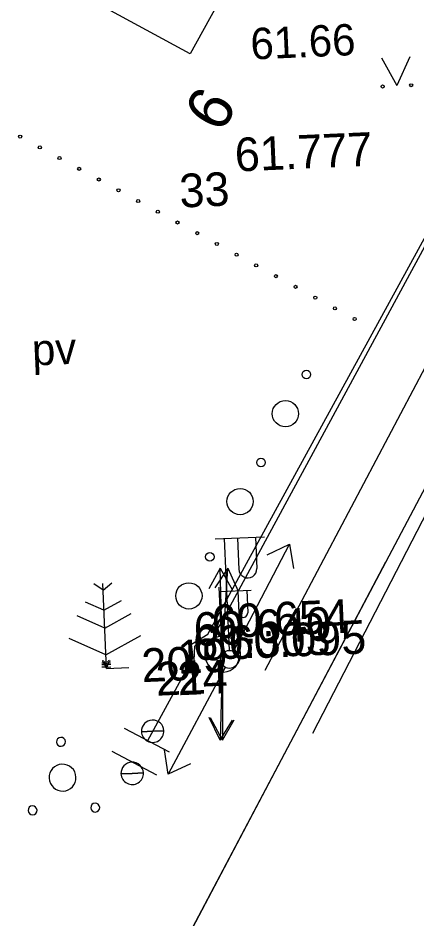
# Model space of a CAD drawing. Extents: x 642106 to 642351, y 6456946 to 6457148.
# Drawn here: x 642106.69 to 642115.61, y 6457055.51 to 6457075.66 of the extents above; entities that cross this region are included whole.
import ezdxf

# ---------------------------------------------------------------- set-up
doc = ezdxf.new("R2010")
doc.units = 0
for name, color, linetype in [('Level 11', 7, 'Continuous'), ('Level 12', 7, 'Continuous'), ('Level 13', 7, 'Continuous'), ('Level 17', 7, 'Continuous'), ('Level 20', 7, 'Continuous'), ('Level 4', 7, 'Continuous'), ('Level 5', 7, 'Continuous'), ('Level 6', 7, 'Continuous'), ('Level 63', 7, 'Continuous'), ('Level 7', 7, 'Continuous'), ('Level 8', 7, 'Continuous'), ('Level 9', 7, 'Continuous'), ('PUUDPQQSAD', 7, 'Continuous')]:
    doc.layers.add(name, color=color, linetype=linetype)

# ---------------------------------------------------------------- blocks, each defined once
blk = doc.blocks.new('LP13')
at = {"layer": 'Level 11'}
for p, q in [((-10, 400), (-10, 1500)), ((-10, 1400), (700, 1400)), ((400, 1400), (400, 900)), ((600, 1400), (600, 900))]:
    blk.add_line(p, q, dxfattribs=at)
for centre, radius, start, end in [((500, 900), 100, 180, 0), ((0, 0), 400, 90, 270), ((0, 0), 400, 270, 90)]:
    blk.add_arc(centre, radius, start, end, dxfattribs=at)
blk = doc.blocks.new('BH')
at = {"layer": 'Level 7'}
for centre, radius in [((0, 0), 293), ((990, 0), 95.9)]:
    blk.add_circle(centre, radius, dxfattribs=at)
blk = doc.blocks.new('KMURU2')
at = {"layer": 'Level 6'}
for p in [(-318, 628), (318, 628), (0, 0), (0, 0)]:
    blk.add_line(p, (0, 0), dxfattribs=at)
for centre in [(-318, -8), (318, -8)]:
    blk.add_circle(centre, 34.5, dxfattribs=at)
blk = doc.blocks.new('AAP2')
at = {"layer": 'Level 6'}
blk.add_circle((0, 0), 34.5, dxfattribs=at)
blk = doc.blocks.new('PM5')
at = {"layer": 'Level 11'}
for p, q in [((0, 0), (-250, 0)), ((-250, 0), (0, 0)), ((250, 0), (0, 0)), ((0, 0), (250, 0))]:
    blk.add_line(p, q, dxfattribs=at)
for start, end in [(0, 180), (180, 0)]:
    blk.add_arc((0, 0), 250, start, end, dxfattribs=at)
blk = doc.blocks.new('BP')
at = {"layer": 'Level 7'}
for centre, radius, start, end in [((-2, 783), 100, 90, 270), ((-2, 783), 100, 270, 90), ((-2, -17), 300, 90, 270), ((-2, -17), 300, 270, 90), ((-702, -717), 100, 90, 270), ((-702, -717), 100, 270, 90), ((698, -717), 100, 90, 270), ((698, -717), 100, 270, 90)]:
    blk.add_arc(centre, radius, start, end, dxfattribs=at)
blk = doc.blocks.new('BM2')
at = {"layer": 'PUUDPQQSAD'}
for p, q in [((-35, 83), (-102, 87)), ((-12, 28), (-101, 34)), ((-50, 120), (-95, 123)), ((-68, 161), (-92, 167)), ((0, 0), (-74, 175)), ((-68, 161), (-55, 183)), ((-50, 120), (-21, 154)), ((12, 27), (-45, 96)), ((-35, 83), (9, 134)), ((-12, 28), (47, 96)), ((36, 82), (-7, 134)), ((0, 0), (76, 174)), ((0, 0), (50, 0)), ((12, 27), (101, 32)), ((52, 119), (24, 153)), ((36, 82), (103, 86)), ((52, 119), (97, 121)), ((70, 160), (58, 182)), ((70, 160), (95, 166))]:
    blk.add_line(p, q, dxfattribs=at)
blk = doc.blocks.new('LP14')
at = {"layer": 'Level 12'}
for p, q in [((-10, 400), (-10, 1500)), ((-10, 1400), (700, 1400)), ((400, 1400), (400, 900)), ((600, 1400), (600, 900))]:
    blk.add_line(p, q, dxfattribs=at)
for centre, radius, start, end in [((500, 900), 100, 180, 0), ((0, 0), 400, 90, 270), ((0, 0), 400, 270, 90)]:
    blk.add_arc(centre, radius, start, end, dxfattribs=at)
blk = doc.blocks.new('BH0')
at = {"layer": 'Level 7'}
for centre, radius in [((0, 0), 293), ((990, 0), 95.9)]:
    blk.add_circle(centre, radius, dxfattribs=at)
blk = doc.blocks.new('KMURU4')
at = {"layer": 'Level 6'}
for p in [(-318, 628), (318, 628), (0, 0), (0, 0)]:
    blk.add_line(p, (0, 0), dxfattribs=at)
for centre in [(-318, -8), (318, -8)]:
    blk.add_circle(centre, 34.5, dxfattribs=at)
blk = doc.blocks.new('AAP3')
at = {"layer": 'Level 6'}
blk.add_circle((0, 0), 34.5, dxfattribs=at)
blk = doc.blocks.new('PM6')
at = {"layer": 'Level 12'}
for p, q in [((0, 0), (-250, 0)), ((-250, 0), (0, 0)), ((250, 0), (0, 0)), ((0, 0), (250, 0))]:
    blk.add_line(p, q, dxfattribs=at)
for start, end in [(0, 180), (180, 0)]:
    blk.add_arc((0, 0), 250, start, end, dxfattribs=at)
blk = doc.blocks.new('BP0')
at = {"layer": 'Level 7'}
for centre, radius, start, end in [((-2, 783), 100, 90, 270), ((-2, 783), 100, 270, 90), ((-2, -17), 300, 90, 270), ((-2, -17), 300, 270, 90), ((-702, -717), 100, 90, 270), ((-702, -717), 100, 270, 90), ((698, -717), 100, 90, 270), ((698, -717), 100, 270, 90)]:
    blk.add_arc(centre, radius, start, end, dxfattribs=at)
blk = doc.blocks.new('BM3')
at = {"layer": 'Level 7'}
for p, q in [((0, 1750), (-200, 1900)), ((0, 0), (0, 1900)), ((0, 1750), (200, 1900)), ((0, 1300), (-400, 1500)), ((0, 1300), (400, 1500)), ((0, 900), (-600, 1200)), ((0, 900), (600, 1200)), ((0, 300), (-800, 700)), ((0, 300), (800, 700)), ((0, 0), (500, 0))]:
    blk.add_line(p, q, dxfattribs=at)
blk = doc.blocks.new('KVPOS3')
at = {"layer": 'Level 17'}
for p, q in [((-200, 2700), (900, 2700)), ((0, 2700), (0, 200)), ((300, 2700), (300, 2000)), ((700, 2700), (700, 2000))]:
    blk.add_line(p, q, dxfattribs=at)
blk.add_circle((0, 0), 200, dxfattribs=at)
blk.add_arc((500, 2000), 200, 179.9393, 0.0607, dxfattribs=at)
blk = doc.blocks.new('KMNOL3')
at = {"layer": 'Level 11'}
for p, q in [((2461, 331), (2900, 0)), ((200, 0), (2900, 0)), ((2900, 0), (2461, -331))]:
    blk.add_line(p, q, dxfattribs=at)
blk.add_circle((0, 0), 200, dxfattribs=at)

msp = doc.modelspace()

# ---------------------------------------------------------------- linework, layer by layer
at = {"layer": 'Level 11'}
for p, q in [((642111.208, 6457063.357), (642110.958, 6457062.89)), ((642111.264, 6457061.432), (642111.208, 6457063.357)), ((642111.208, 6457063.357), (642111.485, 6457062.862)), ((642111.264, 6457061.432), (642111.258, 6457059.506)), ((642111.258, 6457059.506), (642110.996, 6457060.01)), ((642111.258, 6457059.506), (642111.522, 6457059.965))]:
    msp.add_line(p, q, dxfattribs=at)
at = {"layer": 'Level 12'}
for p, q in [((642111.378, 6457063.356), (642111.088, 6457062.912)), ((642111.264, 6457061.432), (642111.378, 6457063.356)), ((642111.378, 6457063.356), (642111.611, 6457062.838)), ((642111.264, 6457061.432), (642111.211, 6457059.506)), ((642111.211, 6457059.506), (642110.962, 6457060.016)), ((642111.211, 6457059.506), (642111.487, 6457059.959))]:
    msp.add_line(p, q, dxfattribs=at)
at = {"layer": 'Level 20'}
for p, q in [((642122.565, 6457083.112), (642111.034, 6457061.779)), ((642110.634, 6457061.608), (642110.62, 6457061.291)), ((642111.034, 6457061.779), (642110.634, 6457061.608))]:
    msp.add_line(p, q, dxfattribs=at)
at = {"layer": 'Level 4'}
for p, q in [((642110.935, 6457061.878), (642122.556, 6457083.16)), ((642110.941, 6457061.61), (642110.941, 6457061.61)), ((642109.592, 6457059.498), (642110.604, 6457061.359)), ((642109.065, 6457059.776), (642110.066, 6457059.248)), ((642108.786, 6457059.265), (642109.787, 6457058.737))]:
    msp.add_line(p, q, dxfattribs=at)
msp.add_lwpolyline([(642110.604, 6457061.359), (642110.565, 6457061.655), (642110.935, 6457061.878)], dxfattribs=at)
at = {"layer": 'Level 5'}
for p, q in [((642126.9, 6457086.236), (642108.735, 6457051.793)), ((642126.9, 6457086.236), (642108.735, 6457051.793)), ((642126.654, 6457085.637), (642113.275, 6457059.658)), ((642126.654, 6457085.637), (642113.275, 6457059.658)), ((642112.217, 6457061.074), (642124.91, 6457085.138)), ((642112.217, 6457061.074), (642124.91, 6457085.138))]:
    msp.add_line(p, q, dxfattribs=at)
at = {"layer": 'Level 63'}
msp.add_lwpolyline([(642111.718, 6457076.99), (642110.541, 6457074.855), (642106.812, 6457076.88), (642107.928, 6457078.993)], dxfattribs=at)
msp.add_lwpolyline([(642111.718, 6457076.99), (642110.541, 6457074.855), (642106.812, 6457076.88), (642107.928, 6457078.993)], dxfattribs=at)
at = {"layer": 'Level 8'}
for p, q in [((642110.935, 6457061.878), (642122.556, 6457083.16)), ((642109.592, 6457059.498), (642110.604, 6457061.359)), ((642109.065, 6457059.776), (642110.066, 6457059.248)), ((642108.786, 6457059.265), (642109.787, 6457058.737))]:
    msp.add_line(p, q, dxfattribs=at)
msp.add_lwpolyline([(642110.604, 6457061.359), (642110.565, 6457061.655), (642110.935, 6457061.878)], dxfattribs=at)
at = {"layer": 'Level 9'}
msp.add_line((642114.903, 6457063.489), (642108.735, 6457051.793), dxfattribs=at)

# ---------------------------------------------------------------- block references
at = {"layer": 'Level 11'}
for name, p, xscale, yscale, rotation in [('KMNOL3', (642111.415, 6457061.314), 0.0010016062884275272, 0.0010016062884275275, 62.51675977410598), ('LP13', (642111.264, 6457061.432), 0.0010016049106454617, 0.0010016049106454613, 2.501003485659088), ('KMNOL3', (642111.415, 6457061.314), 0.0010016045302385372, 0.0010016045302385374, -118.06100637645935), ('PM5', (642109.701, 6457059.709), 0.0010016049106454617, 0.0010016049106454613, 2.501003485659088), ('PM5', (642109.243, 6457058.767), 0.0010016049106454617, 0.0010016049106454613, 2.501003485659088)]:
    msp.add_blockref(name, p, dxfattribs=dict(at, xscale=xscale, yscale=yscale, rotation=rotation))
at = {"layer": 'Level 12', "xscale": 0.0010016049106454617, "yscale": 0.0010016049106454613, "rotation": 2.501003485659088}
for name, p in [('LP14', (642111.264, 6457061.432)), ('PM6', (642109.701, 6457059.709)), ('PM6', (642109.243, 6457058.767))]:
    msp.add_blockref(name, p, dxfattribs=at)
at = {"layer": 'Level 17', "xscale": 0.0010016049106454617, "yscale": 0.0010016049106454613, "rotation": 2.501003485659088}
msp.add_blockref('KVPOS3', (642111.415, 6457061.314), dxfattribs=at)
at = {"layer": 'Level 6', "xscale": 0.0010016049106454617}
for name, p, yscale, rotation in [('KMURU2', (642115.157, 6457074.147), 0.0010016049106454613, 2.501003485659088), ('KMURU4', (642115.157, 6457074.147), 0.0010016049106454613, 2.501003485659088), ('AAP2', (642106.74, 6457073.004), 0.0010016049106454617, -28.636871740898265), ('AAP3', (642106.74, 6457073.004), 0.0010016049106454617, -28.636871740898265), ('AAP2', (642107.179, 6457072.764), 0.0010016049106454617, -28.636871740898265), ('AAP3', (642107.179, 6457072.764), 0.0010016049106454617, -28.636871740898265), ('AAP2', (642107.619, 6457072.524), 0.0010016049106454617, -28.636871740898265), ('AAP3', (642107.619, 6457072.524), 0.0010016049106454617, -28.636871740898265), ('AAP2', (642108.058, 6457072.284), 0.0010016049106454617, -28.636871740898265), ('AAP3', (642108.058, 6457072.284), 0.0010016049106454617, -28.636871740898265), ('AAP2', (642108.498, 6457072.044), 0.0010016049106454617, -28.636871740898265), ('AAP3', (642108.498, 6457072.044), 0.0010016049106454617, -28.636871740898265), ('AAP2', (642108.937, 6457071.804), 0.0010016049106454617, -28.636871740898265), ('AAP3', (642108.937, 6457071.804), 0.0010016049106454617, -28.636871740898265), ('AAP2', (642109.377, 6457071.564), 0.0010016049106454617, -28.636871740898265), ('AAP3', (642109.377, 6457071.564), 0.0010016049106454617, -28.636871740898265), ('AAP2', (642109.817, 6457071.324), 0.0010016049106454617, -28.636871740898265), ('AAP3', (642109.817, 6457071.324), 0.0010016049106454617, -28.636871740898265), ('AAP2', (642110.256, 6457071.084), 0.0010016049106454617, -28.636871740898265), ('AAP3', (642110.256, 6457071.084), 0.0010016049106454617, -28.636871740898265), ('AAP2', (642110.696, 6457070.844), 0.0010016049106454617, -28.636871740898265), ('AAP3', (642110.696, 6457070.844), 0.0010016049106454617, -28.636871740898265), ('AAP2', (642111.135, 6457070.604), 0.0010016049106454617, -28.636871740898265), ('AAP3', (642111.135, 6457070.604), 0.0010016049106454617, -28.636871740898265), ('AAP2', (642111.575, 6457070.364), 0.0010016049106454617, -28.636871740898265), ('AAP3', (642111.575, 6457070.364), 0.0010016049106454617, -28.636871740898265), ('AAP2', (642112.014, 6457070.124), 0.0010016049106454617, -28.636871740898265), ('AAP3', (642112.014, 6457070.124), 0.0010016049106454617, -28.636871740898265), ('AAP2', (642112.454, 6457069.884), 0.0010016049106454617, -28.636871740898265), ('AAP3', (642112.454, 6457069.884), 0.0010016049106454617, -28.636871740898265), ('AAP2', (642112.893, 6457069.644), 0.0010016049106454617, -28.636871740898265), ('AAP3', (642112.893, 6457069.644), 0.0010016049106454617, -28.636871740898265), ('AAP2', (642113.333, 6457069.404), 0.0010016049106454617, -28.636871740898265), ('AAP3', (642113.333, 6457069.404), 0.0010016049106454617, -28.636871740898265), ('AAP2', (642113.772, 6457069.164), 0.0010016049106454617, -28.636871740898265), ('AAP3', (642113.772, 6457069.164), 0.0010016049106454617, -28.636871740898265), ('AAP2', (642114.212, 6457068.924), 0.0010016049106454617, -28.636871740898265), ('AAP3', (642114.212, 6457068.924), 0.0010016049106454617, -28.636871740898265)]:
    msp.add_blockref(name, p, dxfattribs=dict(at, yscale=yscale, rotation=rotation))
at = {"layer": 'Level 7', "xscale": 0.0010016049106454617}
for name, p, yscale, rotation in [('BH', (642112.667, 6457066.809), 0.0010016049106454615, 61.8981341925756), ('BH0', (642112.667, 6457066.809), 0.0010016049106454615, 61.8981341925756), ('BH', (642111.654, 6457064.844), 0.0010016049106454615, 61.8981341925756), ('BH0', (642111.654, 6457064.844), 0.0010016049106454615, 61.8981341925756), ('BH', (642110.51, 6457062.735), 0.0010016049106454615, 61.8981341925756), ('BH0', (642110.51, 6457062.735), 0.0010016049106454615, 61.8981341925756), ('BM3', (642108.669, 6457061.114), 0.0010016049106454613, 2.501003485659088), ('BM2', (642108.669, 6457061.114), 0.0010016049106454613, 2.501003485659088), ('BP', (642107.688, 6457058.688), 0.0010016049106454613, 2.501003485659088), ('BP0', (642107.688, 6457058.688), 0.0010016049106454613, 2.501003485659088)]:
    msp.add_blockref(name, p, dxfattribs=dict(at, yscale=yscale, rotation=rotation))

# ---------------------------------------------------------------- texts
at = {"layer": 'Level 13'}
msp.add_text('6', height=1.002, rotation=59.9269, dxfattribs=at).set_placement((642111.231, 6457073.055))
at = {"layer": 'Level 4'}
msp.add_text('61.66', height=0.7011, rotation=2.501, dxfattribs=at).set_placement((642111.9, 6457074.726))
at = {"layer": 'Level 5'}
for s, p in [('33', (642110.314, 6457071.416)), ('20', (642109.467, 6457060.805)), ('19', (642110.269, 6457060.993)), ('21', (642109.784, 6457060.502)), ('24', (642110.272, 6457060.512))]:
    msp.add_text(s, height=0.7512, rotation=2.501, dxfattribs=at).set_placement(p)
at = {"layer": 'Level 6'}
msp.add_text('pv', height=0.7011, rotation=2.501, dxfattribs=at).set_placement((642107.018, 6457067.883))
msp.add_text('pv', height=0.7011, rotation=2.501, dxfattribs=at).set_placement((642107.018, 6457067.883))
at = {"layer": 'Level 63'}
for s, p in [('61.777', (642111.552, 6457072.222)), ('60.654', (642111.034, 6457061.779)), ('60.640', (642110.634, 6457061.608)), ('60.303', (642110.62, 6457061.291)), ('60.095', (642111.415, 6457061.314))]:
    msp.add_text(s, height=0.7512, rotation=2.501, dxfattribs=at).set_placement(p)
at = {"layer": 'Level 9'}
msp.add_text('61.66', height=0.7011, rotation=2.501, dxfattribs=at).set_placement((642111.9, 6457074.726))

doc.saveas('drawing.dxf')
